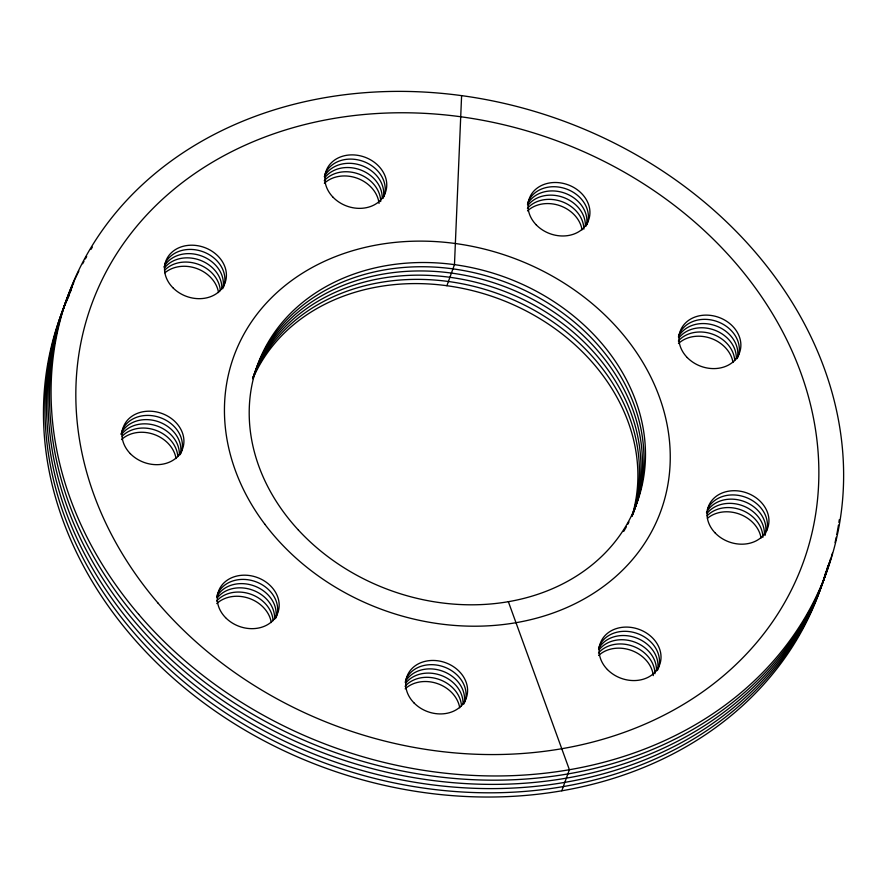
<?xml version="1.0" encoding="UTF-8"?>
<svg xmlns="http://www.w3.org/2000/svg" width="888" height="888" viewBox="0 0 888 888"><rect width="100%" height="100%" fill="white"/><g stroke="black" fill="none" stroke-linecap="round" stroke-linejoin="round"><path stroke-width="1.33" d="M461.605 95.627L454.467 264.646L446.886 285.714M561.793 790.797L569.386 769.718L508.358 601.698M164.891 272.805A31.535 26.052 19.8 0 1 196.958 268.587A31.535 26.052 19.8 0 1 218.537 292.552M405.183 688.844A31.535 26.052 19.8 0 1 437.484 683.605A31.535 26.052 19.8 0 1 459.718 707.803M216.761 603.585A31.535 26.052 19.8 0 1 249.062 598.334A31.535 26.052 19.8 0 1 271.295 622.544M121.512 439.582A31.535 26.052 19.8 0 1 153.813 434.343A31.535 26.052 19.8 0 1 176.046 458.552M324.353 183.272A31.535 26.052 19.8 0 1 357.309 178.266A31.535 26.052 19.8 0 1 379.043 203.408M164.857 264.002A31.535 26.052 19.8 0 1 203.796 252.026A31.535 26.052 19.8 0 1 223.543 287.046M405.527 680.508A31.535 26.052 19.8 0 1 444.211 666.988A31.535 26.052 19.8 0 1 464.724 702.297M217.105 595.238A31.535 26.052 19.8 0 1 255.788 581.718A31.535 26.052 19.8 0 1 276.301 617.038M121.856 431.246A31.535 26.052 19.8 0 1 160.539 417.726A31.535 26.052 19.8 0 1 181.052 453.035M324.686 174.936A31.535 26.052 19.8 0 1 363.37 161.416A31.535 26.052 19.8 0 1 383.882 196.736M163.936 266.977A31.535 26.052 19.8 0 1 201.509 255.944A31.535 26.052 19.8 0 1 222.81 288.656M405.117 682.228A31.535 26.052 19.8 0 1 442.69 671.195A31.535 26.052 19.8 0 1 463.991 703.907M216.694 596.969A31.535 26.052 19.8 0 1 254.268 585.936A31.535 26.052 19.8 0 1 275.569 618.636M120.846 434.199A31.535 26.052 19.8 0 1 158.242 421.656A31.535 26.052 19.8 0 1 180.32 454.645M324.286 176.657A31.535 26.052 19.8 0 1 361.86 165.623A31.535 26.052 19.8 0 1 383.15 198.335M164.668 267.732A31.535 26.052 19.8 0 1 199.989 260.162A31.535 26.052 19.8 0 1 221.845 288.789M405.849 682.983A31.535 26.052 19.8 0 1 441.17 675.413A31.535 26.052 19.8 0 1 463.025 704.04M217.427 597.724A31.535 26.052 19.8 0 1 252.747 590.143A31.535 26.052 19.8 0 1 274.603 618.77M122.178 433.721A31.535 26.052 19.8 0 1 157.498 426.151A31.535 26.052 19.8 0 1 179.354 454.778M325.019 177.411A31.535 26.052 19.8 0 1 360.339 169.841A31.535 26.052 19.8 0 1 382.195 198.468M164.68 270.207A31.535 26.052 19.8 0 1 198.479 264.369A31.535 26.052 19.8 0 1 220.313 290.687M405.072 686.313A31.535 26.052 19.8 0 1 439.005 679.387A31.535 26.052 19.8 0 1 461.494 705.938M216.65 601.054A31.535 26.052 19.8 0 1 250.583 594.128A31.535 26.052 19.8 0 1 273.071 620.679M122.189 436.197A31.535 26.052 19.8 0 1 155.988 430.358A31.535 26.052 19.8 0 1 177.822 456.676M324.242 180.741A31.535 26.052 19.8 0 1 358.819 174.059A31.535 26.052 19.8 0 1 380.697 201.532M678.465 343.523A31.535 26.052 19.8 0 1 710.766 338.284A31.535 26.052 19.8 0 1 733 362.482M598.612 655.477A31.535 26.052 19.8 0 1 631.568 650.471A31.535 26.052 19.8 0 1 653.302 675.613M707.425 518.315A31.535 26.052 19.8 0 1 739.493 514.096A31.535 26.052 19.8 0 1 761.072 538.061M527.528 210.889A31.535 26.052 19.8 0 1 559.829 205.65A31.535 26.052 19.8 0 1 582.062 229.859M678.809 335.187A31.535 26.052 19.8 0 1 717.482 321.656A31.535 26.052 19.8 0 1 737.995 356.976M598.945 647.141A31.535 26.052 19.8 0 1 637.628 633.621A31.535 26.052 19.8 0 1 658.141 668.942M707.392 509.512A31.535 26.052 19.8 0 1 745.554 497.236A31.535 26.052 19.8 0 1 766.499 531.268M527.872 202.553A31.535 26.052 19.8 0 1 566.544 189.033A31.535 26.052 19.8 0 1 587.057 224.342M678.399 336.907A31.535 26.052 19.8 0 1 715.972 325.874A31.535 26.052 19.8 0 1 737.273 358.586M598.545 648.873A31.535 26.052 19.8 0 1 636.119 637.839A31.535 26.052 19.8 0 1 657.42 670.54M706.471 512.487A31.535 26.052 19.8 0 1 744.81 501.753A31.535 26.052 19.8 0 1 764.99 535.486M527.461 204.273A31.535 26.052 19.8 0 1 565.034 193.24A31.535 26.052 19.8 0 1 586.335 225.952M679.131 337.662A31.535 26.052 19.8 0 1 714.452 330.081A31.535 26.052 19.8 0 1 736.307 358.708M599.278 649.616A31.535 26.052 19.8 0 1 634.598 642.046A31.535 26.052 19.8 0 1 656.454 670.673M707.203 513.242A31.535 26.052 19.8 0 1 742.523 505.672A31.535 26.052 19.8 0 1 764.379 534.299M528.194 205.028A31.535 26.052 19.8 0 1 563.514 197.458A31.535 26.052 19.8 0 1 585.37 226.085M678.354 340.992A31.535 26.052 19.8 0 1 712.287 334.066A31.535 26.052 19.8 0 1 734.776 360.617M598.501 652.946A31.535 26.052 19.8 0 1 633.077 646.264A31.535 26.052 19.8 0 1 654.956 673.737M707.214 515.717A31.535 26.052 19.8 0 1 741.658 510.123A31.535 26.052 19.8 0 1 762.881 537.362M527.417 208.358A31.535 26.052 19.8 0 1 561.993 201.665A31.535 26.052 19.8 0 1 583.871 229.148M825.973 571.406A403.707 333.511 19.8 0 1 324.841 767.82A403.707 333.511 19.8 0 1 69.209 295.349M252.836 378.743A201.854 166.755 19.8 0 1 496.814 298.046A201.854 166.755 19.8 0 1 631.934 516.283M832.4 553.235A403.707 333.511 19.8 0 1 327.017 749.528A403.707 333.511 19.8 0 1 78.854 271.073M82.651 263.758A403.707 333.511 19.8 0 1 83.972 261.338M85.315 258.93A403.707 333.511 19.8 0 1 86.68 256.532M90.92 249.439A403.707 333.511 19.8 0 1 92.374 247.097M839.282 519.691A403.707 333.511 19.8 0 1 838.883 522.399M838.461 525.108A403.707 333.511 19.8 0 1 836.762 534.565M836.219 537.251A403.707 333.511 19.8 0 1 835.053 542.612M628.97 521.944A201.854 166.755 19.8 0 1 627.716 524.353M626.417 526.739A201.854 166.755 19.8 0 1 623.676 531.446M254.201 374.514A201.854 166.755 19.8 0 1 502.12 280.919A201.854 166.755 19.8 0 1 633.976 510.889M830.524 558.763A403.707 333.511 19.8 0 1 329.393 755.177A403.707 333.511 19.8 0 1 73.76 282.706M253.102 377.444A201.854 166.755 19.8 0 1 499.833 284.859A201.854 166.755 19.8 0 1 633.444 512.598M829.004 562.981A403.707 333.511 19.8 0 1 327.872 759.395A403.707 333.511 19.8 0 1 72.25 286.913M252.891 377.844A201.854 166.755 19.8 0 1 499.078 289.344A201.854 166.755 19.8 0 1 632.855 514.285M827.849 565.878A403.707 333.511 19.8 0 1 326.362 763.602A403.707 333.511 19.8 0 1 71.306 289.888M252.803 378.277A201.854 166.755 19.8 0 1 498.335 293.828A201.854 166.755 19.8 0 1 632.223 515.939M172.794 287.634A31.535 26.052 19.8 0 0 225.053 282.839A31.535 26.052 19.8 0 0 188.522 245.343A31.535 26.052 19.8 0 0 172.794 287.634M413.975 702.885A31.535 26.052 19.8 0 0 466.233 698.09A31.535 26.052 19.8 0 0 429.703 660.594A31.535 26.052 19.8 0 0 413.975 702.885M225.552 617.626A31.535 26.052 19.8 0 0 277.811 612.82A31.535 26.052 19.8 0 0 241.292 575.324A31.535 26.052 19.8 0 0 225.552 617.626M130.303 453.635A31.535 26.052 19.8 0 0 182.562 448.829A31.535 26.052 19.8 0 0 146.043 411.333A31.535 26.052 19.8 0 0 130.303 453.635M333.144 197.325A31.535 26.052 19.8 0 0 385.403 192.518A31.535 26.052 19.8 0 0 348.873 155.023A31.535 26.052 19.8 0 0 333.144 197.325M264.735 524.087A227.084 187.601 19.8 0 0 649.361 535.664A227.084 187.601 19.8 0 0 427.927 241.236A227.084 187.601 19.8 0 0 264.735 524.087M157.986 603.052A378.477 312.665 19.8 0 0 793.828 585.003A378.477 312.665 19.8 0 0 390.209 112.931A378.477 312.665 19.8 0 0 157.986 603.052M687.257 357.564A31.535 26.052 19.8 0 0 739.515 352.758A31.535 26.052 19.8 0 0 702.985 315.262A31.535 26.052 19.8 0 0 687.257 357.564M607.403 669.53A31.535 26.052 19.8 0 0 659.662 664.724A31.535 26.052 19.8 0 0 623.132 627.228A31.535 26.052 19.8 0 0 607.403 669.53M715.328 533.144A31.535 26.052 19.8 0 0 767.587 528.349A31.535 26.052 19.8 0 0 731.057 490.853A31.535 26.052 19.8 0 0 715.328 533.144M536.319 224.942A31.535 26.052 19.8 0 0 588.578 220.135A31.535 26.052 19.8 0 0 552.047 182.639A31.535 26.052 19.8 0 0 536.319 224.942M298.412 530.069A201.854 166.755 19.8 0 0 634.987 507.925A201.854 166.755 19.8 0 0 408.613 262.992A201.854 166.755 19.8 0 0 298.412 530.069M138.695 614.352A403.707 333.511 19.8 0 0 816.927 595.093A403.707 333.511 19.8 0 0 386.402 91.553A403.707 333.511 19.8 0 0 138.695 614.352"/></g></svg>
